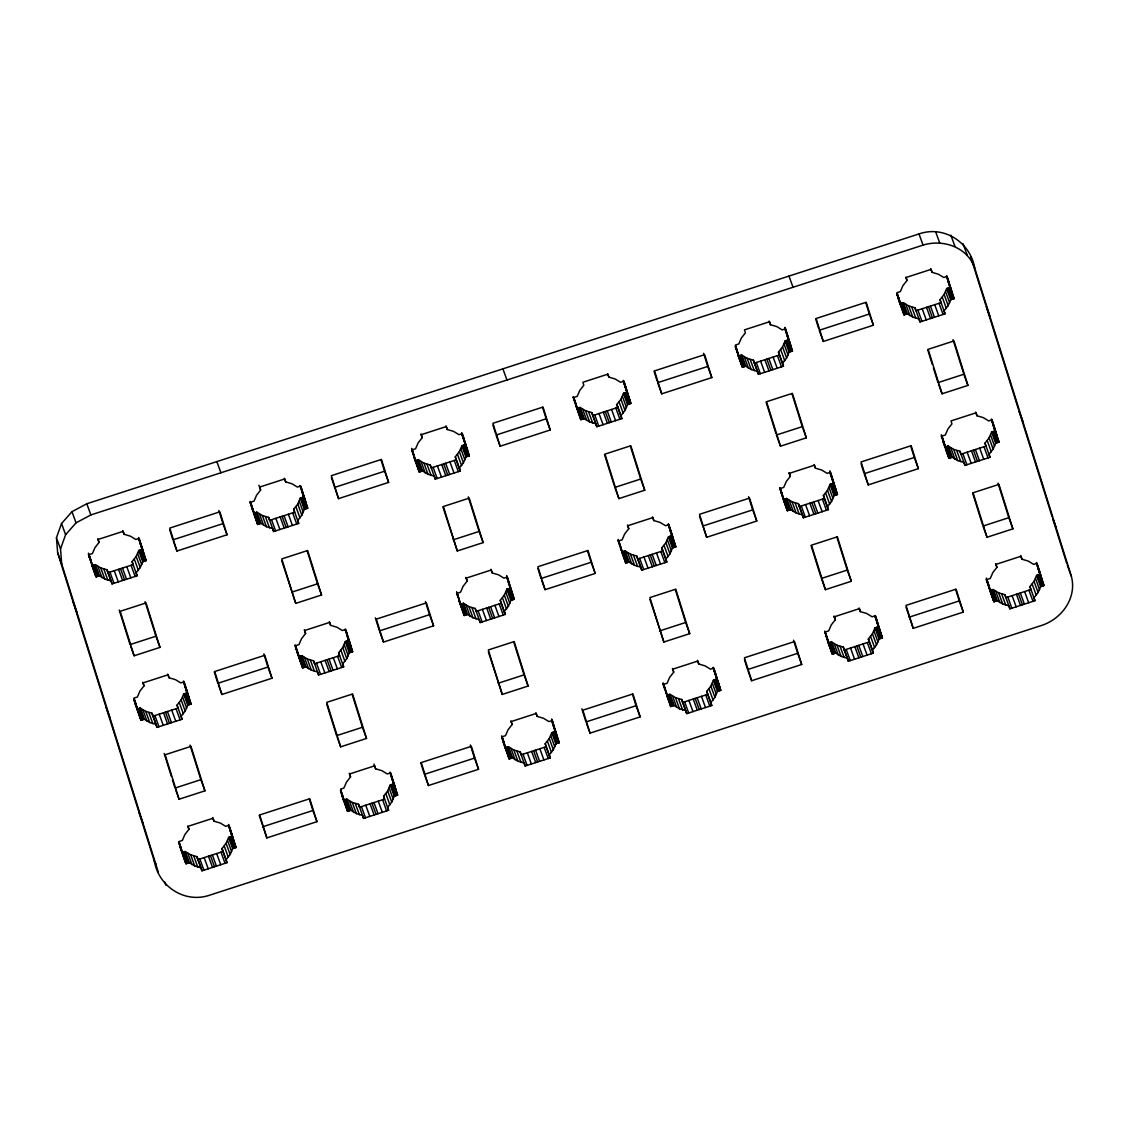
<?xml version="1.0" encoding="UTF-8"?>
<svg xmlns="http://www.w3.org/2000/svg" width="1129" height="1129" viewBox="0 0 1129 1129"><rect width="100%" height="100%" fill="white"/><g stroke="black" fill="none" stroke-linecap="round" stroke-linejoin="round"><path stroke-width="1.5" d="M138.712 550.543L142.776 561.706L140.236 567.605L136.157 572.826L137.089 575.804L112.053 583.919L111.122 580.941L104.828 579.092L99.394 575.776L96.036 576.863L91.971 565.7L95.33 564.613L100.749 567.915L107.043 569.778L107.989 572.756L133.024 564.627L132.093 561.649L136.172 556.428L138.712 550.543L142.071 549.456L138.585 538.335L143.2 551.248M183.674 693.982L187.739 705.159L185.198 711.058L181.12 716.266L182.051 719.244L157.002 727.372L156.07 724.395L149.776 722.532L144.343 719.229L140.998 720.316L136.934 709.139L140.278 708.052L145.712 711.369L152.006 713.218L152.937 716.195L177.987 708.081L177.055 705.103L181.134 699.881L183.674 693.982L187.019 692.896L183.533 681.775L188.148 694.688M253.559 513.3L256.918 512.213L262.351 515.53L268.646 517.378L269.577 520.356L294.613 512.227L293.681 509.264L297.76 504.042L300.3 498.143L303.659 497.056L300.173 485.936M268.646 517.378L273.641 531.533L298.691 523.404L297.746 520.427L301.824 515.205L304.378 509.32L300.3 498.143M181.346 850.857L181.882 852.593L185.241 851.506L190.66 854.808L196.954 856.671L197.885 859.649L222.935 851.52L222.004 848.542L226.082 843.335L228.622 837.436L231.981 836.349L228.495 825.228L233.096 838.141M197.42 858.153L201.95 870.812L227 862.697L226.068 859.719L230.147 854.498L232.687 848.599L228.622 837.436M298.522 656.739L301.866 655.653L307.3 658.969L313.594 660.832L314.525 663.796L339.575 655.681L338.644 652.703L342.722 647.481L345.262 641.597L348.607 640.51L345.121 629.389M313.594 660.832L318.59 674.973L343.639 666.858L342.708 663.88L346.786 658.659L349.327 652.76L345.262 641.597M415.162 460.9L418.506 459.813L423.939 463.13L430.234 464.979L435.229 479.133L460.279 471.005L455.269 456.864L459.348 451.642L461.902 445.743L465.247 444.657L461.761 433.55M460.279 471.005L459.348 468.041L463.426 462.819L465.967 456.92L461.902 445.743M343.992 800.024L346.829 799.106L352.248 802.423L358.542 804.271L359.474 807.249L384.523 799.134L383.592 796.157L387.67 790.935L390.211 785.036L393.569 783.949L390.084 772.829M358.542 804.271L363.552 818.426L388.588 810.297L387.656 807.32L391.735 802.098L394.275 796.213L390.211 785.036M460.11 604.354L463.454 603.267L468.888 606.569L475.182 608.432L480.178 622.573L505.227 614.458L500.232 600.303L504.31 595.096L506.85 589.197L510.209 588.11L506.723 576.99M505.227 614.458L504.296 611.481L508.375 606.259L510.915 600.36L506.85 589.197M576.75 408.515L580.094 407.428L585.528 410.73L591.822 412.593L592.753 415.571L617.803 407.442L616.871 404.464L620.95 399.243L623.49 393.358L626.835 392.271L630.899 403.434L627.555 404.521L625.014 410.42L620.936 415.641L621.867 418.619L596.818 426.734L592.612 415.105M505.058 747.793L508.417 746.706L513.85 750.023L520.144 751.872L525.14 766.026L550.19 757.898L545.18 743.757L549.258 738.535L551.799 732.636L555.158 731.55L551.672 720.443M550.19 757.898L549.244 754.934L553.323 749.712L555.877 743.813L551.799 732.636M621.698 551.954L625.057 550.867L630.476 554.184L636.77 556.032L637.702 559.01L662.751 550.896L661.82 547.918L665.898 542.696L668.439 536.797L671.797 535.711L675.862 546.888L672.503 547.974L669.963 553.873L665.884 559.081L666.816 562.059L641.766 570.187L637.56 558.545M741.852 365.542L737.787 354.379L738.338 356.115L741.682 355.028L747.116 358.33L753.41 360.193L754.341 363.171L779.391 355.042L778.46 352.079L782.538 346.857L785.078 340.958L788.423 339.871L784.937 328.751L789.552 341.664M753.876 361.675L758.406 374.334L783.455 366.219L782.524 363.242L786.603 358.02L789.143 352.135L785.078 340.958M666.66 695.408L670.005 694.321L675.438 697.623L681.733 699.486L682.664 702.464L707.714 694.335L706.768 691.357L710.847 686.136L713.401 680.251L716.746 679.164L720.81 690.327L717.465 691.414L714.925 697.313L710.847 702.534L711.778 705.512L686.728 713.627L682.509 701.998M823.408 495.518L828.404 509.673L803.368 517.788L802.437 514.81L796.143 512.961L790.709 509.645L787.35 510.731L783.286 499.554L786.645 498.468L792.064 501.784L798.358 503.647L799.304 506.611L824.339 498.496L823.408 495.518L827.486 490.296L830.027 484.397L833.385 483.311L829.9 472.204L834.514 485.103M827.472 506.695L831.551 501.474L834.091 495.575L830.027 484.397M946.666 288.558L950.731 299.735L948.191 305.634L944.112 310.842L945.044 313.82L919.994 321.948L919.062 318.971L912.768 317.108L907.349 313.806L903.99 314.892L899.376 301.979L899.926 303.715L903.271 302.628L908.704 305.945L914.998 307.794L915.929 310.771L940.979 302.657L940.048 299.679L944.126 294.457L946.666 288.558L950.025 287.472L946.539 276.351M848.316 661.241L847.385 658.263L841.091 656.401L835.658 653.084L832.313 654.185L828.249 643.008L831.593 641.921L837.026 645.238L843.321 647.086L844.252 650.064L869.302 641.935L868.37 638.972L872.449 633.75L874.989 627.851L878.334 626.764L882.398 637.941L879.054 639.028L876.513 644.913L872.435 650.135L873.366 653.112L848.316 661.241L843.786 648.568M944.338 445.433L944.874 447.169L948.233 446.082L953.666 449.384L959.96 451.247L960.892 454.225L985.927 446.096L984.996 443.118L989.075 437.911L991.615 432.012L994.974 430.925L991.488 419.805L996.103 432.717M959.96 451.247L964.956 465.388L990.006 457.273L989.06 454.295L993.139 449.074L995.693 443.175L991.615 432.012M1036.577 575.451L1040.642 586.628L1038.101 592.527L1034.023 597.749L1034.954 600.713L1009.905 608.841L1008.973 605.864L1002.679 604.001L997.246 600.699L993.901 601.785L989.837 590.608L993.181 589.521L998.615 592.838L1004.909 594.687L1005.84 597.664L1030.89 589.55L1029.958 586.572L1034.037 581.35L1036.577 575.451L1039.922 574.365L1036.436 563.244L1041.051 576.157M56.45 537.743L61.53 523.531L71.974 511.677L86.806 503.76L918.992 233.929C944.056 225.165 970.234 242.298 974.694 267.869L1071.35 576.27C1077.122 597.58 1062.135 618.466 1042.194 625.24L210.008 895.071C184.944 903.835 158.766 886.702 154.306 861.131L57.65 552.73L56.45 537.743L60.514 548.906L61.714 563.893L158.37 872.308M60.514 548.906L65.609 534.709L76.038 522.854L90.87 514.937L923.056 245.106C943.054 238.854 967.37 247.138 974.694 267.869M142.776 561.706L146.135 560.619L139.163 538.392L135.819 539.479L130.385 536.162L124.091 534.313L123.16 531.336L98.11 539.45L99.042 542.428L94.963 547.65L92.423 553.549L89.078 554.635L96.036 576.863M304.378 509.32L307.723 508.233L300.751 485.992L297.407 487.079L291.974 483.762L285.679 481.914L284.748 478.936L259.698 487.065L260.63 490.028L256.551 495.25L254.011 501.149L250.666 502.236L257.638 524.477L260.982 523.39L266.416 526.693L272.71 528.555L273.641 531.533M187.739 705.159L191.083 704.073L184.126 681.831L180.767 682.918L175.334 679.616L169.04 677.753L168.108 674.775L143.073 682.904L144.004 685.882L139.925 691.089L137.385 696.988L134.026 698.075L140.998 720.316M465.967 456.92L469.311 455.834L462.34 433.592L458.995 434.679L453.562 431.377L447.267 429.514L446.336 426.536L421.286 434.665L422.232 437.643L418.153 442.864L415.599 448.749L412.254 449.836L419.226 472.077L422.571 470.991L428.004 474.307L434.298 476.156L435.229 479.133M349.327 652.76L352.671 651.673L345.714 629.446L342.355 630.532L336.936 627.216L330.642 625.353L329.696 622.389L304.661 630.504L305.592 633.482L301.514 638.704L298.973 644.603L295.615 645.689L302.586 667.916L305.931 666.83L311.364 670.146L317.658 671.995L318.59 674.973M232.687 848.599L236.046 847.512L229.074 825.285L225.729 826.372L220.296 823.055L214.002 821.206L213.071 818.229L188.021 826.343L188.952 829.321L184.874 834.543L182.333 840.442L178.975 841.528L185.946 863.756L189.305 862.669L194.724 865.985L201.018 867.834L201.95 870.812M510.915 600.36L514.274 599.273L507.302 577.046L503.943 578.133L498.524 574.816L492.23 572.967L491.298 569.99L466.249 578.104L467.18 581.082L463.102 586.304L460.561 592.203L457.203 593.289L464.174 615.517L467.533 614.43L472.952 617.746L479.246 619.609L480.178 622.573M394.275 796.213L397.634 795.126L390.662 772.885L387.318 773.972L381.884 770.67L375.59 768.807L374.659 765.829L349.609 773.958L350.54 776.921L346.462 782.143L343.922 788.042L340.577 789.129L347.534 811.37L350.893 810.283L356.327 813.586L362.621 815.448L363.552 818.426M675.862 546.888L668.89 524.646L665.545 525.733L660.112 522.431L653.818 520.568L652.887 517.59L627.837 525.719L628.768 528.697L624.69 533.904L622.15 539.803L618.791 540.89L625.762 563.131L629.121 562.044L634.54 565.347L640.835 567.21L641.766 570.187M555.877 743.813L559.222 742.727L552.25 720.485L548.906 721.572L543.472 718.27L537.178 716.407L536.247 713.429L511.197 721.558L512.129 724.536L508.05 729.757L505.51 735.642L502.165 736.729L509.137 758.97L512.481 757.884L517.915 761.2L524.209 763.049L525.14 766.026M950.731 299.735L954.09 298.649L947.118 276.407L943.759 277.494L938.34 274.192L932.046 272.329L931.115 269.351L906.065 277.48L906.996 280.458L902.918 285.665L900.377 291.564L897.019 292.651L903.99 314.892M834.091 495.575L837.45 494.488L830.478 472.261L827.134 473.347L821.7 470.031L815.406 468.168L814.475 465.204L789.425 473.319L790.356 476.297L786.278 481.518L783.738 487.403L780.393 488.49L787.35 510.731M720.81 690.327L713.838 668.1L710.494 669.187L705.06 665.87L698.766 664.021L697.835 661.044L672.785 669.158L673.731 672.136L669.652 677.358L667.098 683.257L663.753 684.343L670.725 706.571L674.069 705.484L679.503 708.8L685.797 710.649L686.728 713.627M882.398 637.941L875.441 615.7L872.082 616.787L866.649 613.47L860.354 611.622L859.423 608.644L834.387 616.773L835.319 619.736L831.24 624.958L828.7 630.857L825.341 631.944L832.313 654.185M1040.642 586.628L1043.986 585.542L1037.029 563.3L1033.67 564.387L1028.251 561.085L1021.957 559.222L1021.011 556.244L995.976 564.373L996.907 567.351L992.828 572.572L990.288 578.457L986.929 579.544L993.901 601.785M173.457 541.454L176.943 551.023L227.042 534.779L222.977 523.616L172.878 539.86L169.802 530.023M334.466 487.46L384.566 471.216L388.63 482.393L338.545 498.637L331.39 477.623M550.218 429.994L546.154 418.817L496.068 435.06L500.133 446.237L550.218 429.994L543.035 407.047L492.936 423.29L500.133 446.237M711.806 377.594L707.742 366.431L657.657 382.675L661.721 393.838L711.806 377.594L704.623 354.647L654.524 370.891L661.721 393.838M873.409 325.208L869.33 314.031L819.245 330.275L823.309 341.452L873.409 325.208L866.211 302.247L816.112 318.491L823.309 341.452M456.215 459.842L431.165 467.956L430.234 464.979M576.199 406.765L580.814 419.678L584.159 418.591L589.592 421.907L595.886 423.756L596.818 426.734M738.338 356.115L742.402 367.278L745.747 366.191L751.18 369.508L757.474 371.37L758.406 374.334M789.143 352.135L792.487 351.048L785.53 328.807L782.171 329.894L776.752 326.577L770.458 324.729L769.145 321.073M130.639 646.197L134.125 655.78L159.979 647.397L155.915 636.22L130.061 644.603L119.222 610.013M291.649 592.203L317.503 583.82L321.567 594.997L295.713 603.38L281.841 560.915M453.237 539.817L479.091 531.434L483.156 542.597L457.301 550.98L442.907 506.879M644.744 490.212L640.679 479.035L614.825 487.418L618.89 498.595L644.744 490.212L630.815 445.743L604.961 454.126L618.89 498.595M806.332 437.812L802.267 426.635L776.413 435.018L780.478 446.195L806.332 437.812L792.403 393.344L766.549 401.726L780.478 446.195M938.58 384.227L942.066 393.795L967.92 385.412L963.856 374.249L938.001 382.632L933.358 367.8M218.419 684.894L221.905 694.476L271.99 678.233L267.926 667.056L217.841 683.299L214.242 671.826M380.007 632.508L383.493 642.076L433.592 625.833L429.514 614.67L379.429 630.913L375.322 617.789M541.595 580.108L545.081 589.677L595.181 573.447L591.116 562.27L541.017 578.514L537.94 568.677M702.605 526.114L752.704 509.871L756.769 521.048L706.669 537.291L699.528 516.278M918.357 468.648L914.292 457.471L864.193 473.714L868.257 484.891L918.357 468.648L911.159 445.701L861.074 461.944L868.257 484.891M501.163 603.281L476.113 611.41L475.182 608.432M945.467 448.763L948.953 458.332L952.297 457.245L957.731 460.561L964.025 462.41L964.956 465.388M995.693 443.175L999.038 442.088L992.066 419.861L988.722 420.948L983.288 417.631L976.994 415.782L975.696 412.127M175.588 789.651L179.074 799.219L204.928 790.836L200.863 779.673L175.009 788.056L172.427 779.814M337.176 737.251L340.662 746.833L366.516 738.451L362.451 727.274L336.597 735.656L326.789 704.369M498.185 683.257L524.039 674.874L528.104 686.051L502.25 694.434L488.377 651.969M659.773 630.871L685.628 622.488L689.706 633.651L663.852 642.034L649.979 599.57M851.294 581.266L847.23 570.089L821.376 578.471L825.44 589.648L851.294 581.266L837.351 536.797L811.497 545.18L825.44 589.648M1012.882 528.866L1008.818 517.689L982.964 526.072L987.028 537.249L1012.882 528.866L998.939 484.397L973.085 492.78L987.028 537.249M262.789 826.753L312.888 810.509L316.953 821.672L266.853 837.916L259.19 815.279M424.956 775.948L428.441 785.53L478.541 769.286L474.476 758.109L424.377 774.353L420.778 762.879M586.558 723.548L590.044 733.13L640.129 716.887L636.064 705.71L585.965 721.953L581.858 708.843M748.146 671.162L751.632 680.731L801.717 664.487L797.653 653.324L747.567 669.568L744.477 659.731M909.155 617.168L959.241 600.924L963.305 612.101L913.22 628.345L906.065 607.331M546.111 746.735L521.076 754.849L520.144 751.872M607.698 373.925L608.856 377.128L615.15 378.977L620.583 382.294L623.942 381.207L630.899 403.434M154.306 861.131L155.971 864.01M986.323 306.481L989.794 316.049M963.079 243.765L967.144 254.942M1023.029 422.063L1018.965 410.9L1052.186 516.913M950.858 235.171L954.922 246.348M1052.764 518.507L1056.25 528.09M1067.286 565.107L1071.35 576.27M935.602 231.643L939.667 242.82M946.539 275.589L948.854 281.968M946.568 276.21L951.14 289.264M948.275 281.911L952.34 293.088M949.475 285.736L954.09 298.649M949.489 287.641L953.568 298.818M948.346 288.022L952.41 299.185M947.189 288.389L951.253 299.566M945.594 291.578L949.658 302.741M991.488 419.028L995.016 429.246M993.224 425.365L997.302 436.528M994.423 429.189L999.038 442.088M994.451 431.095L998.516 442.258M944.126 294.457L948.191 305.634M993.294 431.461L997.359 442.639M992.151 431.842L996.215 443.005M942.263 297.167L946.328 308.344M918.992 233.929L923.056 245.106M930.733 268.674L932.046 272.329M990.556 435.018L994.621 446.195M1036.45 562.482L1039.964 572.685M1038.186 568.804L1042.25 579.981M940.048 299.679L945.044 313.82M1039.386 572.629L1043.986 585.542M1039.4 574.534L1043.464 585.711M989.075 437.911L993.139 449.074M1038.257 574.915L1042.321 586.078M939.018 303.292L943.082 314.455M1037.099 575.282L1041.164 586.459M987.226 440.62L991.29 451.783M1035.505 578.471L1039.569 589.634M934.713 304.689L938.778 315.852M984.996 443.118L990.006 457.273M1034.037 581.35L1038.101 592.527M983.98 446.731L988.044 457.908M1032.174 584.06L1036.239 595.237M930.409 306.072L934.473 317.249M1020.644 555.567L1021.957 559.222M928.461 306.707L932.526 317.884M979.676 448.128L983.74 459.305M1029.958 586.572L1034.954 600.713M926.5 307.342L930.564 318.519M1028.928 590.185L1032.993 601.348M975.371 449.525L979.436 460.703M922.195 308.739L926.26 319.916M973.41 450.161L977.474 461.338M1024.624 591.582L1028.688 602.745M971.448 450.796L975.527 461.973M917.891 310.136L921.956 321.313M905.839 277.254L906.996 280.458M1020.32 592.979L1024.384 604.142M914.998 307.794L919.994 321.948M967.144 452.193L971.208 463.356M1018.358 593.6L1022.437 604.777M911.766 307.06L915.831 318.237M1016.41 594.235L1020.475 605.412M962.839 453.59L966.904 464.753M908.704 305.945L912.768 317.108M1012.106 595.632L1016.171 606.809M905.867 304.463L909.932 315.626M903.271 302.628L907.349 313.806M956.715 450.513L960.779 461.676M902.748 302.798L906.827 313.975M901.605 303.179L905.67 314.342M1007.802 597.029L1011.866 608.206M897.019 293.427L898.769 298.211M995.595 563.696L996.907 567.351M897.061 294.048L899.968 302.036M953.666 449.384L957.731 460.561M897.019 294.189L904.512 314.723M902.254 309.332L898.19 298.155L898.98 300.709M1004.909 594.687L1009.905 608.841M950.816 447.903L954.88 459.08M948.233 446.082L952.297 457.245M1001.677 593.953L1005.741 605.13M947.711 446.251L951.775 457.414M946.554 446.618L950.618 457.795M941.36 434.651L943.717 441.665M941.431 435.907L944.917 445.475M998.615 592.838L1002.679 604.001M949.475 458.162L941.403 436.048L941.939 437.784M948.402 456.596L943.138 441.608L943.943 444.149M995.778 591.356L999.842 602.519M993.181 589.521L997.246 600.699M992.659 589.691L996.724 600.868M991.516 590.072L995.58 601.235M986.309 578.09L988.679 585.104M986.393 579.346L989.879 588.929M990.359 590.439L994.423 601.616M990.966 592.4L986.351 579.487L986.901 581.237M988.679 586.643L993.351 600.049M788.973 276.097L793.038 287.26M784.909 327.354L786.066 330.543M784.951 327.989L788.465 338.192M786.687 334.311L790.752 345.488M787.887 338.135L792.487 351.048M787.901 340.041L791.965 351.218M786.758 340.408L790.822 351.585M785.601 340.789L789.665 351.966M784.006 343.964L788.07 355.141M829.857 470.793L832.228 477.807M829.942 472.063L833.414 481.631M831.636 477.765L835.7 488.928M832.835 481.575L837.45 494.488M832.863 483.48L836.928 494.657M782.538 346.857L786.603 358.02M831.706 483.861L835.77 495.038M830.549 484.228L834.627 495.405M780.675 349.567L784.74 360.744M828.968 487.418L833.033 498.595M875.441 616.476L877.177 621.26M874.89 615.503L878.376 625.085M879.463 628.557L874.848 615.644L878.334 626.764M778.46 352.079L782.524 363.242M876.598 621.204L881.862 636.192M778.601 352.53L783.455 366.219M877.812 626.934L881.876 638.111M827.486 490.296L831.551 501.474M876.654 627.301L880.733 638.478M777.429 355.677L781.494 366.854M875.511 627.682L879.576 638.859M874.989 627.851L879.054 639.028M825.624 493.006L829.702 504.183M814.094 464.513L815.406 468.168M873.917 630.857L877.981 642.034M773.125 357.074L777.189 368.252M823.563 495.984L828.404 509.673M872.449 633.75L876.513 644.913M822.392 499.131L826.456 510.308M870.586 636.46L874.65 647.637M768.821 358.472L772.885 369.649M859.056 607.966L860.354 611.622M766.859 359.107L770.938 370.284M818.088 500.528L822.152 511.691M868.37 638.972L872.435 650.135M868.511 639.437L873.366 653.112M764.912 359.742L768.976 370.919M867.34 642.57L871.405 653.747M813.783 501.925L817.848 513.088M760.607 361.139L764.672 372.316M811.822 502.56L815.886 513.723M863.036 643.967L867.1 655.145M809.86 503.195L813.924 514.358M756.303 362.536L760.367 373.713M858.732 645.365L862.796 656.542M753.41 360.193L757.615 371.836M805.556 504.592L809.62 515.755M856.77 646L860.834 657.177M750.178 359.459L754.243 370.622M854.822 646.635L858.887 657.812M789.058 472.642L790.215 475.831M801.251 505.975L805.316 517.153M789.199 473.107L790.356 476.297M747.116 358.33L751.18 369.508M798.358 503.647L802.578 515.276M798.824 505.129L803.368 517.788M850.518 648.032L854.582 659.209M744.279 356.849L748.344 368.026M741.682 355.028L745.747 366.191M795.126 502.899L799.191 514.076M741.16 355.198L745.225 366.361M740.017 355.564L744.082 366.742M834.006 616.081L835.164 619.271M846.214 649.429L850.278 660.606M735.431 345.827L737.181 350.611M834.148 616.547L835.319 619.736M735.473 346.448L742.924 367.108M792.064 501.784L796.143 512.961M740.666 361.732L735.402 346.73L736.193 349.284M843.321 647.086L847.526 658.729M789.227 500.302L793.292 511.479M786.645 498.468L790.709 509.645M840.089 646.352L844.153 657.515M786.123 498.637L790.187 509.814M784.965 499.018L789.03 510.181M779.8 487.672L782.129 494.05M779.843 488.307L787.873 510.562M837.026 645.238L841.091 656.401M780.929 491.778L785.615 505.171M786.814 508.996L781.945 495.278M834.176 643.742L838.254 654.919M831.593 641.921L835.658 653.084M831.071 642.091L835.135 653.268M829.914 642.457L833.992 653.635M824.763 631.125L827.077 637.504M824.791 631.746L832.835 654.001M825.892 635.218L830.563 648.625M828.277 642.867L831.763 652.435M623.349 380.374L625.678 386.767M623.391 381.009L627.414 392.313M623.9 382.886L627.964 394.063M625.099 386.711L630.363 401.698M626.313 392.44L630.377 403.603M625.156 392.807L629.234 403.984M624.012 393.188L628.077 404.351M623.49 393.358L627.555 404.521M622.418 396.364L626.482 407.541M668.312 523.828L670.626 530.207M668.34 524.449L672.376 535.767M668.848 526.326L672.912 537.503M670.047 530.15L675.311 545.152M671.275 535.88L675.34 547.057M620.95 399.243L625.014 410.42M670.118 536.261L674.182 547.424M668.961 536.628L673.025 547.805M668.439 536.797L672.503 547.974M619.087 401.966L623.152 413.129M667.366 539.817L671.445 550.98M713.26 667.267L715.588 673.66M713.302 667.902L717.324 679.221M713.81 669.779L719.074 684.767M616.871 404.464L621.077 416.107M716.195 677.428L720.274 688.591M617.337 405.96L621.867 418.619M716.223 679.333L720.288 690.496M665.898 542.696L669.963 553.873M715.066 679.7L719.131 690.877M615.841 408.077L619.906 419.254M713.923 680.081L717.988 691.244M713.401 680.251L717.465 691.414M664.035 545.406L668.1 556.583M652.506 516.913L653.818 520.568M712.328 683.257L716.393 694.434M611.537 409.474L615.601 420.651M661.82 547.918L666.039 559.547M662.286 549.4L666.816 562.059M710.847 686.136L714.925 697.313M660.79 551.531L664.868 562.694M708.998 688.859L713.062 700.022M607.233 410.871L611.297 422.034M697.468 660.352L698.766 664.021M605.271 411.506L609.335 422.669M656.485 552.914L660.564 564.091M706.768 691.357L711.312 704.016M707.558 693.869L711.778 705.512M603.323 412.141L607.388 423.304M705.752 694.97L709.816 706.147M652.181 554.311L656.259 565.488M599.019 413.539L603.084 424.702M650.233 554.946L654.298 566.123M701.448 696.367L705.512 707.544M648.272 555.581L652.336 566.758M594.715 414.936L598.779 426.099M697.143 697.764L701.208 708.941M591.822 412.593L596.352 425.252M643.967 556.978L648.032 568.155M695.182 698.399L699.246 709.562M693.234 699.034L697.299 710.197M588.59 411.845L592.654 423.022M627.456 525.027L628.768 528.697M639.663 558.375L643.728 569.552M585.528 410.73L589.592 421.907M636.77 556.032L641.3 568.691M688.916 700.432L692.994 711.595M582.677 409.248L586.755 420.425M580.094 407.428L584.159 418.591M633.538 555.299L637.603 566.476M579.572 407.597L583.637 418.76M578.415 407.964L582.493 419.141M672.418 668.481L673.731 672.136M684.611 701.829L688.69 712.992M573.264 396.618L575.592 403.011M573.292 397.253L581.336 419.508M630.476 554.184L634.54 565.347M579.064 414.117L574.209 400.4M681.733 699.486L686.263 712.145M627.639 552.702L631.704 563.865M625.057 550.867L629.121 562.044M678.487 698.738L682.565 709.915M624.535 551.037L628.599 562.214M623.377 551.418L627.442 562.581M618.184 539.436L619.341 542.626M618.212 540.071L620.541 546.45M618.255 540.692L626.285 562.962M675.438 697.623L679.503 708.8M620.541 547.988L624.027 557.571M621.74 551.813L625.762 563.131M672.588 696.141L676.652 707.318M670.005 694.321L674.069 705.484M669.483 694.49L673.547 705.653M668.326 694.857L672.39 706.034M663.132 682.89L664.289 686.079M663.175 683.511L665.489 689.904M663.203 684.146L671.247 706.401M665.489 691.442L668.975 701.01M666.689 695.266L670.725 706.571M502.899 368.844L506.963 380.021M461.761 432.774L464.09 439.153M461.803 433.409L465.825 444.713M462.311 435.286L467.575 450.273M464.711 442.921L469.311 455.834M464.725 444.826L468.789 456.003M463.567 445.207L467.632 456.37M462.424 445.574L466.489 456.751M460.83 448.763L464.894 459.926M506.681 575.592L507.838 578.782M506.723 576.213L509.038 582.606M506.752 576.848L511.324 589.902M508.459 582.55L512.524 593.727M509.659 586.374L514.274 599.273M509.673 588.28L513.751 599.443M459.348 451.642L463.426 462.819M508.53 588.646L512.594 599.824M507.373 589.028L511.437 600.191M457.499 454.352L461.563 465.529M445.969 425.859L447.267 429.514M505.778 592.203L509.842 603.38M551.644 719.032L552.801 722.235M551.672 719.667L554 726.046M551.714 720.302L556.287 733.342M553.408 725.989L557.486 737.166M455.269 456.864L460.124 470.539M554.607 729.814L559.222 742.727M554.635 731.719L558.7 742.896M504.31 595.096L508.375 606.259M553.478 732.1L557.543 743.263M454.253 460.477L458.318 471.64M552.335 732.467L556.399 743.644M502.447 597.805L506.512 608.983M490.917 569.312L492.23 572.967M550.74 735.656L554.805 746.833M449.949 461.874L454.013 473.037M500.232 600.303L505.086 613.993M549.258 738.535L553.323 749.712M499.201 603.916L503.266 615.093M547.41 741.245L551.474 752.422M445.645 463.271L449.709 474.434M535.866 712.752L537.178 716.407M443.683 463.906L447.747 475.069M494.897 605.313L498.962 616.49M545.18 743.757L550.035 757.446M441.735 464.527L445.8 475.704M544.164 747.37L548.228 758.533M490.593 606.71L494.657 617.888M437.417 465.924L441.495 477.101M488.645 607.346L492.71 618.523M539.86 748.767L543.924 759.93M486.684 607.981L490.748 619.158M420.919 433.988L422.232 437.643M433.113 467.321L437.191 478.498M535.555 750.164L539.62 761.327M482.379 609.378L486.444 620.555M533.594 750.799L537.658 761.962M531.632 751.434L535.711 762.597M426.988 464.245L431.066 475.422M465.868 577.427L467.18 581.082M478.075 610.775L482.139 621.938M423.939 463.13L428.004 474.307M527.328 752.817L531.392 763.994M421.089 461.648L425.153 472.811M418.506 459.813L422.571 470.991M471.95 607.698L476.015 618.861M417.984 459.983L422.048 471.16M416.827 460.364L420.891 471.527M411.633 448.382L412.805 451.572M510.83 720.881L512.129 724.536M523.023 754.214L527.088 765.391M411.676 449.017L413.99 455.396M468.888 606.569L472.952 617.746M411.704 449.638L419.748 471.908M413.99 456.935L417.476 466.517M415.19 460.759L419.226 472.077M466.051 605.088L470.116 616.265M463.454 603.267L467.533 614.43M516.899 751.138L520.963 762.315M462.932 603.436L467.011 614.599M461.789 603.803L465.854 614.98M456.596 591.836L457.753 595.025M456.624 592.457L458.953 598.85M513.85 750.023L517.915 761.2M456.666 593.092L464.696 615.347M458.953 600.388L462.438 609.97M464.174 615.517L458.769 600.063M511 748.541L515.064 759.704M508.417 746.706L512.481 757.884M507.895 746.876L511.959 758.053M506.738 747.257L510.802 758.42M501.586 735.91L503.901 742.289M501.615 736.545L509.659 758.801M503.322 742.233L507.387 753.41M505.1 747.652L509.137 758.97M300.751 486.768L302.501 491.552M300.215 485.795L304.788 498.849M301.923 491.496L305.987 502.673M303.108 495.321L307.723 508.233M303.137 497.226L307.201 508.403M301.979 497.593L306.044 508.77M300.836 497.974L304.901 509.151M299.241 501.163L303.306 512.326M345.714 630.208L347.45 635.006M345.164 629.248L349.736 642.288M346.871 634.95L350.936 646.113M348.071 638.76L352.671 651.673M348.085 640.679L352.149 651.842M297.76 504.042L301.824 515.205M346.942 641.046L351.006 652.223M345.784 641.413L349.849 652.59M295.911 506.752L299.975 517.929M284.381 478.259L285.679 481.914M344.19 644.603L348.254 655.78M390.084 772.067L392.412 778.445M390.126 772.688L394.698 785.742M391.819 778.389L395.884 789.566M293.681 509.264L298.691 523.404M393.019 782.214L397.634 795.126M393.047 784.119L397.112 795.296M342.722 647.481L346.786 658.659M391.89 784.5L395.954 795.663M292.665 512.862L296.729 524.039M390.733 784.867L394.811 796.044M340.859 650.205L344.924 661.368M329.329 621.698L330.642 625.353M389.152 788.056L393.217 799.219M288.361 514.259L292.425 525.437M338.644 652.703L343.639 666.858M387.67 790.935L391.735 802.098M337.613 656.316L341.678 667.493M385.808 793.645L389.886 804.822M284.056 515.657L288.121 526.834M373.967 764.121L375.59 768.807M282.095 516.292L286.159 527.469M333.309 657.713L337.373 668.876M383.592 796.157L388.588 810.297M280.133 516.927L284.212 528.104M382.576 799.755L386.64 810.932M329.005 659.11L333.069 670.273M275.829 518.324L279.893 529.501M327.043 659.745L331.122 670.908M378.271 801.153L382.336 812.33M325.096 660.38L329.16 671.543M271.524 519.721L275.589 530.898M258.894 485.244L260.63 490.028M373.967 802.55L378.032 813.727M320.791 661.777L324.856 672.94M372.005 803.185L376.07 814.362M265.4 516.645L269.464 527.808M370.044 803.82L374.108 814.997M316.487 663.16L320.551 674.338M304.28 629.827L305.592 633.482M262.351 515.53L266.416 526.693M365.74 805.217L369.804 816.394M259.501 514.034L263.565 525.211M256.918 512.213L260.982 523.39M310.362 660.084L314.426 671.261M256.396 512.383L260.46 523.56M255.239 512.749L259.303 523.927M361.435 806.614L365.5 817.791M349.242 773.266L350.54 776.921M250.088 501.417L253.602 511.62M307.3 658.969L311.364 670.146M258.16 524.308L250.088 502.179L250.624 503.915M251.823 507.74L255.888 518.917M253.602 513.159L257.638 524.477M304.463 657.487L308.527 668.664M301.866 655.653L305.931 666.83M355.31 803.538L359.375 814.715M301.344 655.822L305.409 666.999M300.201 656.203L304.265 667.38M295.036 644.857L298.564 655.06M352.248 802.423L356.327 813.586M295.036 645.633L303.108 667.747M296.772 651.193L300.85 662.356M298.55 656.598L302.586 667.916M349.411 800.941L353.476 812.104M346.829 799.106L350.893 810.283M346.307 799.276L350.371 810.453M345.149 799.642L349.214 810.82M340.577 789.905L343.512 798.513M340.577 790.667L348.057 811.201M341.734 794.633L345.799 805.81M342.934 798.457L347.534 811.37M216.839 461.606L220.903 472.769M138.585 537.559L142.099 547.763M140.321 543.896L144.385 555.059M141.52 547.72L146.135 560.619M141.548 549.625L145.613 560.788M140.391 549.992L144.456 561.169M139.234 550.373L143.312 561.536M137.653 553.549L141.718 564.726M183.533 681.013L187.061 691.216M185.283 687.335L189.347 698.512M186.483 691.16L191.083 704.073M186.497 693.065L190.561 704.242M136.172 556.428L140.236 567.605M185.339 693.446L189.418 704.609M184.196 693.813L188.261 704.99M134.309 559.151L138.387 570.314M122.779 530.658L124.091 534.313M182.602 697.002L186.666 708.165M228.495 824.452L232.01 834.67M230.231 830.789L234.296 841.952M132.093 561.649L137.089 575.804M231.431 834.613L236.046 847.512M231.459 836.518L235.524 847.681M181.134 699.881L185.198 711.058M230.302 836.885L234.366 848.062M131.077 565.262L135.141 576.439M229.145 837.266L233.209 848.429M179.271 702.591L183.335 713.768M167.741 674.098L169.04 677.753M227.55 840.442L231.628 851.619M126.773 566.659L130.837 577.836M177.055 705.103L182.051 719.244M226.082 843.335L230.147 854.498M176.025 708.716L180.09 719.879M224.219 846.044L228.284 857.207M122.468 568.056L126.533 579.233M212.689 817.551L214.002 821.206M120.507 568.691L124.571 579.869M171.721 710.113L175.785 721.276M222.004 848.542L226.068 859.719M222.145 849.008L227 862.697M118.545 569.326L122.609 580.489M220.974 852.155L225.052 863.332M167.417 711.496L171.481 722.673M114.241 570.724L118.305 581.887M165.455 712.131L169.519 723.308M216.669 853.552L220.748 864.729M163.507 712.766L167.572 723.943M86.806 503.76L90.87 514.937M109.936 572.121L114.001 583.284M97.743 538.773L99.042 542.428M212.365 854.949L216.443 866.126M107.043 569.778L111.263 581.407M107.509 571.26L112.053 583.919M159.203 714.163L163.268 725.34M210.417 855.584L214.482 866.762M103.812 569.044L107.876 580.207M208.456 856.219L212.52 867.397M154.899 715.56L158.963 726.737M142.691 682.226L144.004 685.882M100.749 567.915L104.828 579.092M152.006 713.218L156.211 724.86M152.471 714.713L157.002 727.372M204.151 857.617L208.216 868.78M97.913 566.433L101.977 577.611M95.33 564.613L99.394 575.776M148.774 712.484L152.838 723.661M94.808 564.782L98.872 575.945M93.651 565.149L97.715 576.326M199.847 859.014L203.912 870.177M88.457 553.182L90.814 560.196M187.795 826.132L188.952 829.321M88.528 554.438L96.558 576.693M145.712 711.369L149.776 722.532M89.036 556.315L93.1 567.492M90.814 561.734L95.499 575.127M71.974 511.677L76.038 522.854M196.954 856.671L201.174 868.3M142.861 709.887L146.939 721.05M140.278 708.052L144.343 719.229M193.722 855.937L197.787 867.1M139.756 708.222L143.82 719.399M138.599 708.603L142.677 719.766M134.026 698.851L135.776 703.635M134.069 699.472L141.52 720.147M190.66 854.808L194.724 865.985M138.063 710.931L133.984 699.754L136.383 707.403M135.184 703.579L140.448 718.58M187.823 853.326L191.888 864.504M185.241 851.506L189.305 862.669M184.719 851.675L188.783 862.838M183.561 852.042L187.626 863.219M178.975 842.29L180.725 847.089M179.017 842.926L186.468 863.586M178.946 843.208L183.011 854.385M185.41 862.02L180.146 847.032L180.936 849.572M182.461 854.187L185.946 863.756M61.53 523.531L65.609 534.709M57.65 552.73L61.714 563.893M72.75 600.91L76.814 612.087M105.971 706.937L110.035 718.1M164.749 882.045L165.921 885.235M139.206 812.951L143.27 824.114M970.63 256.692L985.73 304.886M986.266 306.566L1018.429 409.22M1052.708 518.578L1066.764 563.442M967.92 385.412L953.991 340.944L928.137 349.327L942.066 393.795M953.017 339.66L963.856 374.249M976.994 415.782L976.063 412.805L951.013 420.919L951.945 423.897L947.866 429.119L945.326 435.018L941.981 436.104L948.953 458.332M997.98 483.099L1008.818 517.689M927.685 349.694L932.328 364.512M972.634 493.133L982.442 524.435M896.99 294.33L897.781 296.885M987.296 582.508L988.087 585.048M988.496 586.332L989.286 588.872M963.305 612.101L956.122 589.14L906.022 605.384L913.22 628.345M865.745 302.558L869.33 314.031M910.694 445.997L914.292 457.471M955.642 589.451L959.241 600.924M815.646 318.801L818.723 328.638M861.117 463.878L863.685 472.077M770.458 324.729L769.526 321.751L744.477 329.866L745.408 332.843L741.33 338.065L738.789 343.964L735.431 345.051L742.402 367.278M791.951 393.696L802.267 426.635M836.899 537.15L847.23 570.089M766.097 402.079L775.905 433.381M811.045 545.533L820.854 576.82M736.588 350.554L737.392 353.095M779.8 488.448L780.351 490.184M780.746 491.454L781.55 493.994M824.763 631.887L825.299 633.623M825.708 634.893L826.499 637.448M826.908 638.718L827.698 641.272M756.769 521.048L749.571 498.087L699.486 514.33L706.669 537.291M801.717 664.487L794.534 641.54L744.434 657.784L751.632 680.731M703.635 353.306L707.742 366.431M748.583 496.76L752.704 509.871M793.546 640.199L797.653 653.324M654.058 371.187L657.134 381.023M623.349 381.15L626.835 392.271M668.312 524.59L671.797 535.711M713.26 668.043L716.746 679.164M689.706 633.651L675.763 589.183L649.909 597.566L663.852 642.034M608.856 377.128L607.924 374.151L582.889 382.265L583.82 385.243L579.741 390.465L577.201 396.364L573.842 397.45L580.814 419.678M630.363 446.096L640.679 479.035M675.311 589.55L685.628 622.488M604.509 454.479L614.303 485.766M573.264 397.394L573.8 399.13M618.212 540.833L618.763 542.569M619.158 543.853L619.962 546.394M620.357 547.664L621.162 550.218M663.175 684.287L664.91 689.847M595.181 573.447L587.983 550.486L537.884 566.73L545.081 589.677M640.129 716.887L632.932 693.94L582.846 710.183L590.044 733.13M542.555 407.343L546.154 418.817M587.517 550.797L591.116 562.27M632.466 694.236L636.064 705.71M492.978 425.224L495.546 433.423M483.156 542.597L469.227 498.129L443.372 506.512L457.301 550.98M528.104 686.051L514.175 641.582L488.321 649.965L502.25 694.434M468.253 496.845L479.091 531.434M513.723 641.935L524.039 674.874M411.676 449.779L413.412 455.34M413.807 456.624L414.611 459.164M456.624 593.233L457.174 594.969M502.123 738.422L504.522 746.057M388.63 482.393L381.433 459.432L331.347 475.676L338.545 498.637M433.592 625.833L426.395 602.886L376.296 619.129L383.493 642.076M478.541 769.286L471.343 746.325L421.258 762.569L428.441 785.53M380.967 459.743L384.566 471.216M425.407 601.545L429.514 614.67M470.37 744.999L474.476 758.109M321.567 594.997L307.624 550.529L281.77 558.911L295.713 603.38M366.516 738.451L352.587 693.982L326.733 702.365L340.662 746.833M307.173 550.881L317.503 583.82M352.135 694.335L362.451 727.274M251.019 505.199L253.023 511.564M295.586 647.369L297.971 655.003M340.535 790.808L343.47 800.193M227.042 534.779L219.845 511.832L169.759 528.076L176.943 551.023M271.99 678.233L264.807 655.286L214.708 671.529L221.905 694.476M316.953 821.672L309.755 798.725L259.67 814.969L266.853 837.916M218.871 510.491L222.977 523.616M263.819 653.945L267.926 667.056M309.29 799.036L312.888 810.509M159.979 647.397L146.036 602.928L120.182 611.311L134.125 655.78M204.928 790.836L190.999 746.368L165.144 754.751L179.074 799.219M145.076 601.63L155.915 636.22M190.025 745.084L200.863 779.673M164.171 753.466L171.396 776.526M88.485 554.579L90.235 560.139"/></g></svg>
